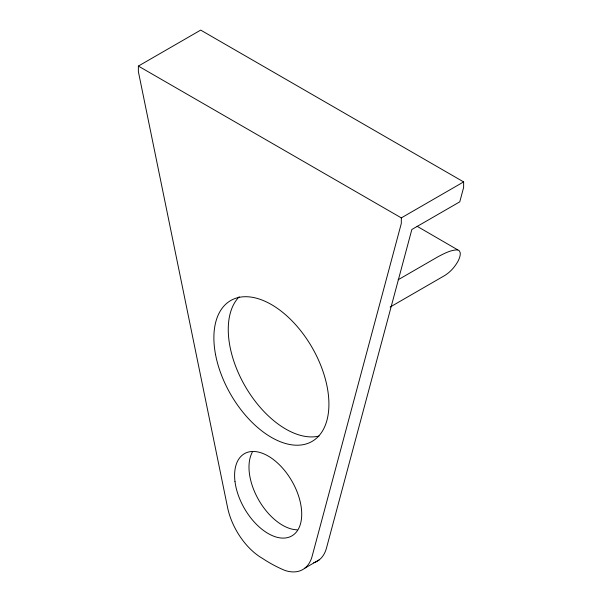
<?xml version="1.0" encoding="UTF-8"?>
<svg xmlns="http://www.w3.org/2000/svg" width="602" height="602" viewBox="0 0 602 602"><rect width="100%" height="100%" fill="white"/><g stroke="black" fill="none" stroke-linecap="round" stroke-linejoin="round"><path stroke-width="0.9" d="M138.37 66.077L401.316 217.886L401.316 223.425L312.122 556.301A50.846 29.355 60 0 1 285.175 570.523A148.754 85.883 60 0 1 262.291 558.295A50.846 29.355 60 0 1 227.564 507.478L138.37 71.615L138.37 66.077L200.684 30.1L463.63 181.909L463.63 187.448L459.777 201.828L411.843 229.497L326.502 547.993A50.846 29.355 60 0 1 313.665 562.772M401.316 217.886L463.63 181.909M398.118 279.779L438.324 256.565C444.366 253.457 450.793 249.845 457.768 249.883M390.156 307.035L444.652 275.573C450.371 272.036 454.962 266.837 458.152 260.944A18.113 7.397 -48.4 0 0 460.131 252.449L459.303 250.778L417.066 226.269M304.936 568.092L319.316 559.785M297.102 529.798A47.453 27.399 60 0 1 258.815 500.179A47.453 27.399 60 0 1 252.306 452.215M319.015 436.059A81.353 46.971 60 0 1 244.879 385.747A81.353 46.971 60 0 1 239.205 296.786M234.976 481.404A47.453 27.399 60 0 0 289.08 537.157A47.453 27.399 60 0 0 280.419 465.79A47.453 27.399 60 0 0 234.976 481.404M215.508 354.382A81.353 46.971 60 0 0 311.121 441.936A81.353 46.971 60 0 0 287.575 316.562A81.353 46.971 60 0 0 215.508 354.382"/></g></svg>
